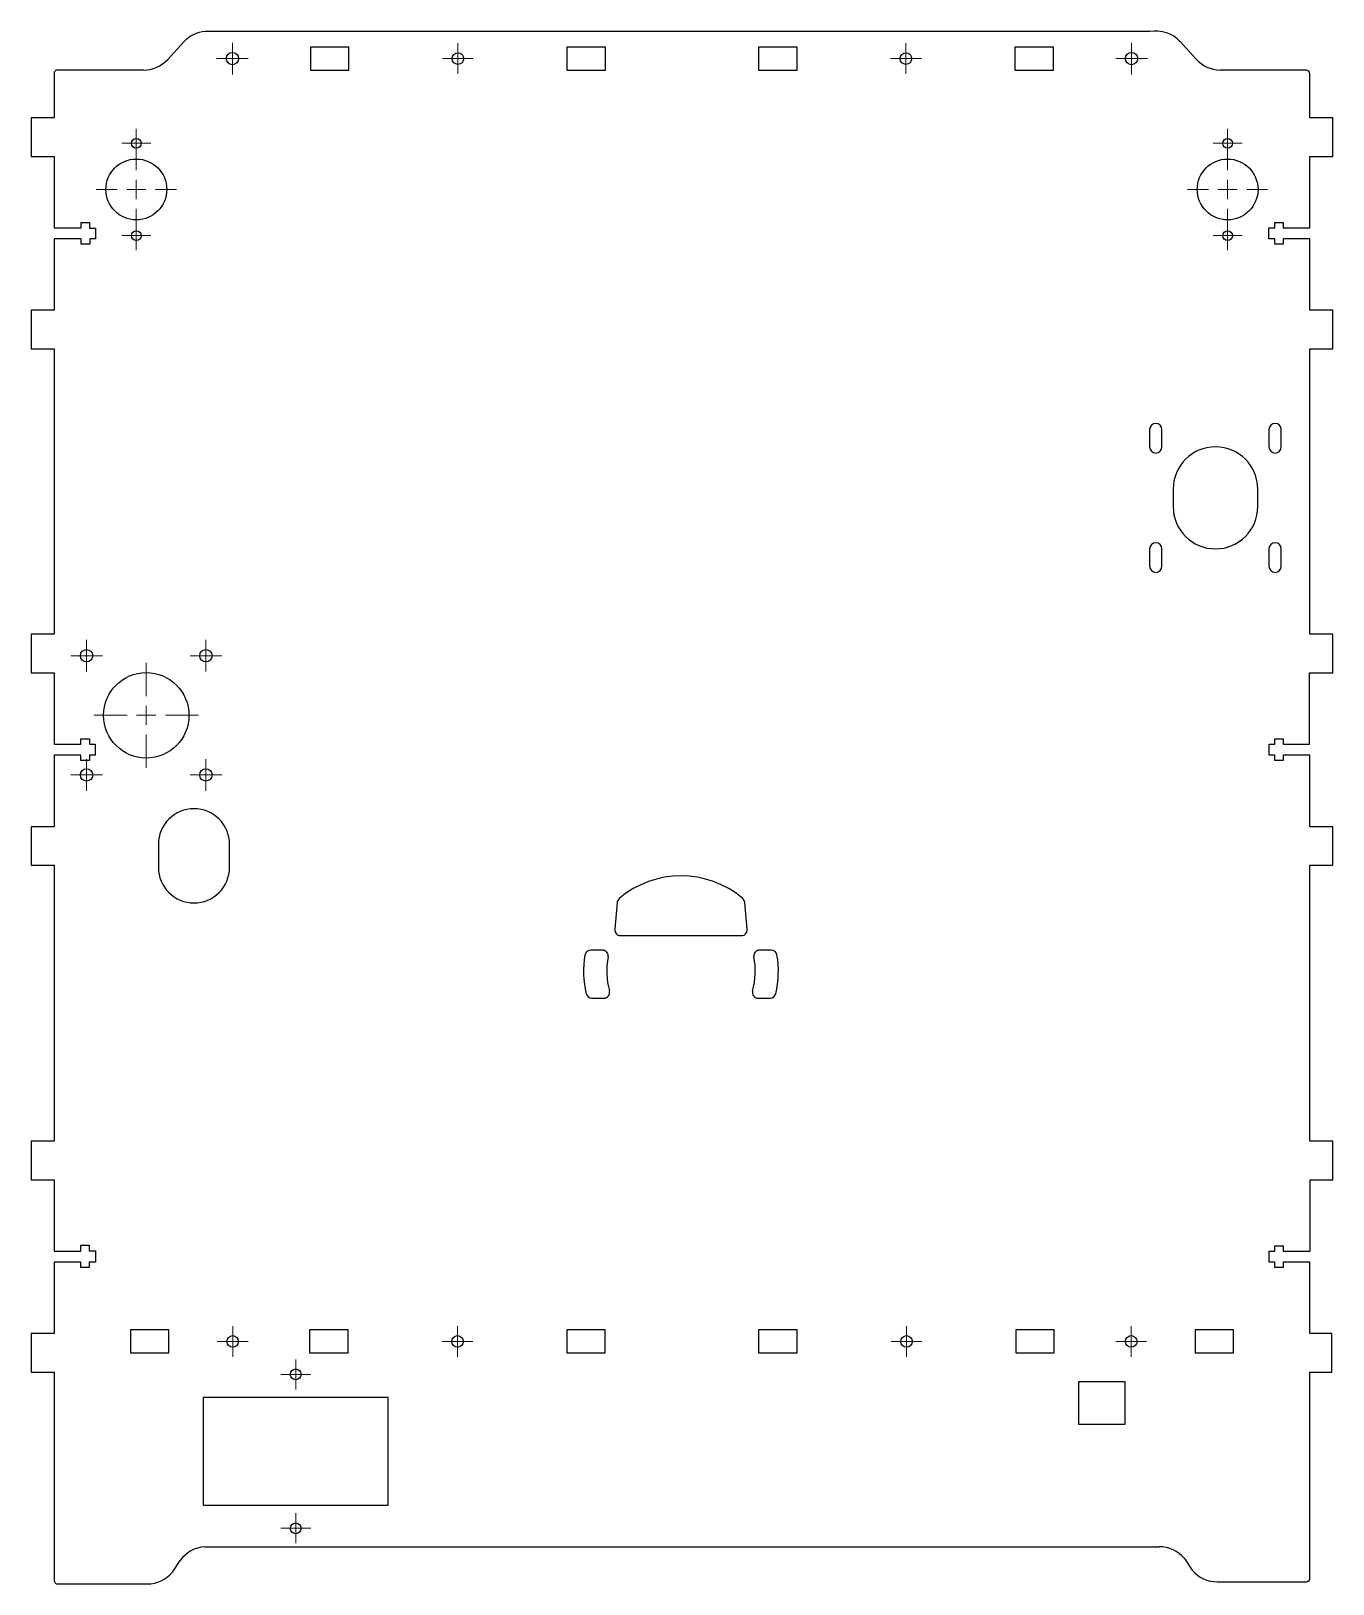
# Model space of a CAD drawing. Header units: millimetres. Extents: x 41 to 807, y -408 to 798.
# Drawn here: x 396.3 to 734.5, y 394.4 to 797.9 of the extents above; entities that cross this region are included whole.
import ezdxf

# ---------------------------------------------------------------- set-up
doc = ezdxf.new("R2010")
doc.units = ezdxf.units.MM

# ---------------------------------------------------------------- blocks, each defined once
blk = doc.blocks.new('SW_CENTERMARKSYMBOL_16')
at = {"color": 0, "linetype": 'Continuous', "lineweight": 18}
for p, q in [((0, 5), (0, 10.4)), ((-5, 0), (-10.4, 0)), ((0, 0), (-2.5, 0)), ((0, 0), (0, 2.5)), ((0, 0), (0, -2.5)), ((0, 0), (2.5, 0)), ((5, 0), (10.4, 0)), ((0, -5), (0, -10.4))]:
    blk.add_line(p, q, dxfattribs=at)
blk = doc.blocks.new('SW_CENTERMARKSYMBOL_17')
at = {"color": 0, "linetype": 'Continuous', "lineweight": 18}
for p, q in [((0, 5), (0, 10.4)), ((-5, 0), (-10.4, 0)), ((0, 0), (-2.5, 0)), ((0, 0), (0, 2.5)), ((0, 0), (0, -2.5)), ((0, 0), (2.5, 0)), ((5, 0), (10.4, 0)), ((0, -5), (0, -10.4))]:
    blk.add_line(p, q, dxfattribs=at)
blk = doc.blocks.new('SW_CENTERMARKSYMBOL_18')
at = {"color": 0, "linetype": 'Continuous', "lineweight": 18}
for p, q in [((0, 2.5), (0, 4.1)), ((-2.5, 0), (-4.1, 0)), ((0, 0), (-2.5, 0)), ((0, 0), (0, 2.5)), ((0, 0), (0, -2.5)), ((0, 0), (2.5, 0)), ((2.5, 0), (4.1, 0)), ((0, -2.5), (0, -4.1))]:
    blk.add_line(p, q, dxfattribs=at)
blk = doc.blocks.new('SW_CENTERMARKSYMBOL_19')
at = {"color": 0, "linetype": 'Continuous', "lineweight": 18}
for p, q in [((0, 2.5), (0, 4.1)), ((-2.5, 0), (-4.1, 0)), ((0, 0), (-2.5, 0)), ((0, 0), (0, 2.5)), ((0, 0), (0, -2.5)), ((0, 0), (2.5, 0)), ((2.5, 0), (4.1, 0)), ((0, -2.5), (0, -4.1))]:
    blk.add_line(p, q, dxfattribs=at)
blk = doc.blocks.new('SW_CENTERMARKSYMBOL_20')
at = {"color": 0, "linetype": 'Continuous', "lineweight": 18}
for p, q in [((-2.5, 0), (-4, 0)), ((0, 0), (-2.5, 0)), ((0, 2.5), (0, 4)), ((0, 0), (0, 2.5)), ((0, 0), (0, -2.5)), ((0, 0), (2.5, 0)), ((2.5, 0), (4, 0)), ((0, -2.5), (0, -4))]:
    blk.add_line(p, q, dxfattribs=at)
blk = doc.blocks.new('SW_CENTERMARKSYMBOL_21')
at = {"color": 0, "linetype": 'Continuous', "lineweight": 18}
for p, q in [((-2.5, 0), (-4, 0)), ((0, 0), (-2.5, 0)), ((0, 2.5), (0, 4)), ((0, 0), (0, 2.5)), ((0, 0), (0, -2.5)), ((0, 0), (2.5, 0)), ((2.5, 0), (4, 0)), ((0, -2.5), (0, -4))]:
    blk.add_line(p, q, dxfattribs=at)
blk = doc.blocks.new('SW_CENTERMARKSYMBOL_22')
at = {"color": 0, "linetype": 'Continuous', "lineweight": 18}
for p, q in [((0, 2.5), (0, 4.1)), ((-2.5, 0), (-4.1, 0)), ((0, 0), (-2.5, 0)), ((0, 0), (0, 2.5)), ((0, 0), (0, -2.5)), ((0, 0), (2.5, 0)), ((2.5, 0), (4.1, 0)), ((0, -2.5), (0, -4.1))]:
    blk.add_line(p, q, dxfattribs=at)
blk = doc.blocks.new('SW_CENTERMARKSYMBOL_23')
at = {"color": 0, "linetype": 'Continuous', "lineweight": 18}
for p, q in [((0, 2.5), (0, 4.1)), ((-2.5, 0), (-4.1, 0)), ((0, 0), (-2.5, 0)), ((0, 0), (0, 2.5)), ((0, 0), (0, -2.5)), ((0, 0), (2.5, 0)), ((2.5, 0), (4.1, 0)), ((0, -2.5), (0, -4.1))]:
    blk.add_line(p, q, dxfattribs=at)
blk = doc.blocks.new('SW_CENTERMARKSYMBOL_24')
at = {"color": 0, "linetype": 'Continuous', "lineweight": 18}
for p, q in [((0, 2.5), (0, 4.1)), ((-2.5, 0), (-4.1, 0)), ((0, 0), (-2.5, 0)), ((0, 0), (0, 2.5)), ((0, 0), (0, -2.5)), ((0, 0), (2.5, 0)), ((2.5, 0), (4.1, 0)), ((0, -2.5), (0, -4.1))]:
    blk.add_line(p, q, dxfattribs=at)
blk = doc.blocks.new('SW_CENTERMARKSYMBOL_25')
at = {"color": 0, "linetype": 'Continuous', "lineweight": 18}
for p, q in [((0, 5), (0, 13.6)), ((-5, 0), (-13.6, 0)), ((0, 0), (-2.5, 0)), ((0, 0), (0, 2.5)), ((0, 0), (0, -2.5)), ((0, 0), (2.5, 0)), ((5, 0), (13.6, 0)), ((0, -5), (0, -13.6))]:
    blk.add_line(p, q, dxfattribs=at)
blk = doc.blocks.new('SW_CENTERMARKSYMBOL_26')
at = {"color": 0, "linetype": 'Continuous', "lineweight": 18}
for p, q in [((0, 2.5), (0, 4.1)), ((-2.5, 0), (-4.1, 0)), ((0, 0), (-2.5, 0)), ((0, 0), (0, 2.5)), ((0, 0), (0, -2.5)), ((0, 0), (2.5, 0)), ((2.5, 0), (4.1, 0)), ((0, -2.5), (0, -4.1))]:
    blk.add_line(p, q, dxfattribs=at)
blk = doc.blocks.new('SW_CENTERMARKSYMBOL_27')
at = {"color": 0, "linetype": 'Continuous', "lineweight": 18}
for p, q in [((-2.5, 0), (-4, 0)), ((0, 0), (-2.5, 0)), ((0, 2.5), (0, 4)), ((0, 0), (0, 2.5)), ((0, 0), (0, -2.5)), ((0, 0), (2.5, 0)), ((2.5, 0), (4, 0)), ((0, -2.5), (0, -4))]:
    blk.add_line(p, q, dxfattribs=at)
blk = doc.blocks.new('SW_CENTERMARKSYMBOL_28')
at = {"color": 0, "linetype": 'Continuous', "lineweight": 18}
for p, q in [((-2.5, 0), (-4, 0)), ((0, 0), (-2.5, 0)), ((0, 2.5), (0, 4)), ((0, 0), (0, 2.5)), ((0, 0), (0, -2.5)), ((0, 0), (2.5, 0)), ((2.5, 0), (4, 0)), ((0, -2.5), (0, -4))]:
    blk.add_line(p, q, dxfattribs=at)
blk = doc.blocks.new('SW_CENTERMARKSYMBOL_29')
at = {"color": 0, "linetype": 'Continuous', "lineweight": 18}
for p, q in [((-2.5, 0), (-4, 0)), ((0, 0), (-2.5, 0)), ((0, 2.5), (0, 4)), ((0, 0), (0, 2.5)), ((0, 0), (0, -2.5)), ((0, 0), (2.5, 0)), ((2.5, 0), (4, 0)), ((0, -2.5), (0, -4))]:
    blk.add_line(p, q, dxfattribs=at)
blk = doc.blocks.new('SW_CENTERMARKSYMBOL_30')
at = {"color": 0, "linetype": 'Continuous', "lineweight": 18}
for p, q in [((-2.5, 0), (-4, 0)), ((0, 0), (-2.5, 0)), ((0, 2.5), (0, 4)), ((0, 0), (0, 2.5)), ((0, 0), (0, -2.5)), ((0, 0), (2.5, 0)), ((2.5, 0), (4, 0)), ((0, -2.5), (0, -4))]:
    blk.add_line(p, q, dxfattribs=at)
blk = doc.blocks.new('SW_CENTERMARKSYMBOL_31')
at = {"color": 0, "linetype": 'Continuous', "lineweight": 18}
for p, q in [((-2.5, 0), (-3.9, 0)), ((0, 0), (-2.5, 0)), ((0, 2.5), (0, 3.9)), ((0, 0), (0, 2.5)), ((0, 0), (0, -2.5)), ((0, 0), (2.5, 0)), ((2.5, 0), (3.9, 0)), ((0, -2.5), (0, -3.9))]:
    blk.add_line(p, q, dxfattribs=at)
blk = doc.blocks.new('SW_CENTERMARKSYMBOL_32')
at = {"color": 0, "linetype": 'Continuous', "lineweight": 18}
for p, q in [((-2.5, 0), (-3.9, 0)), ((0, 0), (-2.5, 0)), ((0, 2.5), (0, 3.9)), ((0, 0), (0, 2.5)), ((0, 0), (0, -2.5)), ((0, 0), (2.5, 0)), ((2.5, 0), (3.9, 0)), ((0, -2.5), (0, -3.9))]:
    blk.add_line(p, q, dxfattribs=at)
blk = doc.blocks.new('SW_CENTERMARKSYMBOL_33')
at = {"color": 0, "linetype": 'Continuous', "lineweight": 18}
for p, q in [((-2.5, 0), (-3.75, 0)), ((0, 0), (-2.5, 0)), ((0, 2.5), (0, 3.75)), ((0, 0), (0, 2.5)), ((0, 0), (0, -2.5)), ((0, 0), (2.5, 0)), ((2.5, 0), (3.75, 0)), ((0, -2.5), (0, -3.75))]:
    blk.add_line(p, q, dxfattribs=at)
blk = doc.blocks.new('SW_CENTERMARKSYMBOL_34')
at = {"color": 0, "linetype": 'Continuous', "lineweight": 18}
for p, q in [((-2.5, 0), (-3.75, 0)), ((0, 0), (-2.5, 0)), ((0, 2.5), (0, 3.75)), ((0, 0), (0, 2.5)), ((0, 0), (0, -2.5)), ((0, 0), (2.5, 0)), ((2.5, 0), (3.75, 0)), ((0, -2.5), (0, -3.75))]:
    blk.add_line(p, q, dxfattribs=at)
blk = doc.blocks.new('SW_CENTERMARKSYMBOL_35')
at = {"color": 0, "linetype": 'Continuous', "lineweight": 18}
for p, q in [((-2.5, 0), (-3.75, 0)), ((0, 0), (-2.5, 0)), ((0, 2.5), (0, 3.75)), ((0, 0), (0, 2.5)), ((0, 0), (0, -2.5)), ((0, 0), (2.5, 0)), ((2.5, 0), (3.75, 0)), ((0, -2.5), (0, -3.75))]:
    blk.add_line(p, q, dxfattribs=at)
blk = doc.blocks.new('SW_CENTERMARKSYMBOL_36')
at = {"color": 0, "linetype": 'Continuous', "lineweight": 18}
for p, q in [((-2.5, 0), (-3.75, 0)), ((0, 0), (-2.5, 0)), ((0, 2.5), (0, 3.75)), ((0, 0), (0, 2.5)), ((0, 0), (0, -2.5)), ((0, 0), (2.5, 0)), ((2.5, 0), (3.75, 0)), ((0, -2.5), (0, -3.75))]:
    blk.add_line(p, q, dxfattribs=at)

msp = doc.modelspace()

# ---------------------------------------------------------------- linework, layer by layer
at = {"color": 7, "linetype": 'Continuous', "lineweight": 25}
for p, q in [((435.92, 794.98), (431.83, 790.5)), ((687, 797.72), (441.57, 797.72)), ((698.97, 790.64), (694.87, 795.12)), ((478.93, 793.72), (468.93, 793.72)), ((468.93, 793.72), (468.93, 787.72)), ((478.93, 787.72), (478.93, 793.72)), ((535.53, 793.72), (535.53, 787.72)), ((545.53, 793.72), (535.53, 793.72)), ((545.53, 787.72), (545.53, 793.72)), ((585.33, 793.72), (585.33, 787.72)), ((595.33, 793.72), (585.33, 793.72)), ((595.33, 787.72), (595.33, 793.72)), ((651.93, 793.72), (651.93, 787.72)), ((661.93, 793.72), (651.93, 793.72)), ((661.93, 787.72), (661.93, 793.72)), ((425.56, 787.72), (403.1, 787.72)), ((468.93, 787.72), (478.93, 787.72)), ((535.53, 787.72), (545.53, 787.72)), ((585.33, 787.72), (595.33, 787.72)), ((651.93, 787.72), (661.93, 787.72)), ((727.61, 787.72), (705.24, 787.72)), ((728.53, 775.32), (728.53, 786.8)), ((402.33, 786.54), (402.33, 775.32)), ((396.33, 775.32), (396.33, 765.32)), ((402.33, 775.32), (396.33, 775.32)), ((734.53, 775.32), (728.53, 775.32)), ((734.53, 765.32), (734.53, 775.32)), ((396.33, 765.32), (402.33, 765.32)), ((402.33, 765.32), (402.33, 746.72)), ((728.53, 765.32), (734.53, 765.32)), ((728.53, 746.72), (728.53, 765.32)), ((402.33, 746.72), (409.35, 746.72)), ((409.35, 748.12), (411.55, 748.12)), ((409.35, 746.72), (409.35, 748.12)), ((411.55, 748.12), (411.55, 746.7)), ((411.55, 746.7), (413.06, 746.7)), ((413.06, 746.7), (413.06, 743.9)), ((717.92, 746.72), (719.42, 746.72)), ((717.92, 743.92), (717.92, 746.72)), ((719.42, 748.12), (721.62, 748.12)), ((719.42, 746.72), (719.42, 748.12)), ((721.62, 748.12), (721.62, 746.72)), ((721.62, 746.72), (728.53, 746.72)), ((402.33, 743.92), (402.33, 725.32)), ((409.38, 743.92), (402.33, 743.92)), ((409.38, 742.52), (409.38, 743.92)), ((411.58, 742.52), (409.38, 742.52)), ((411.58, 743.9), (411.58, 742.52)), ((413.06, 743.9), (411.58, 743.9)), ((719.42, 743.92), (717.92, 743.92)), ((719.42, 742.52), (719.42, 743.92)), ((721.62, 742.52), (719.42, 742.52)), ((721.62, 743.92), (721.62, 742.52)), ((728.53, 743.92), (721.62, 743.92)), ((728.53, 725.32), (728.53, 743.92)), ((396.33, 725.32), (396.33, 715.32)), ((402.33, 725.32), (396.33, 725.32)), ((734.51, 725.32), (728.53, 725.32)), ((734.51, 715.32), (734.51, 725.32)), ((396.33, 715.32), (402.33, 715.32)), ((402.33, 715.32), (402.33, 641.16)), ((728.51, 715.32), (734.51, 715.32)), ((728.51, 641.16), (728.51, 715.32)), ((686.93, 694.34), (686.93, 689.84)), ((690.13, 689.84), (690.13, 694.34)), ((717.93, 694.34), (717.93, 689.84)), ((721.13, 689.84), (721.13, 694.34)), ((693.03, 678.84), (693.03, 674.34)), ((715.03, 674.34), (715.03, 678.84)), ((686.93, 663.34), (686.93, 658.84)), ((690.13, 658.84), (690.13, 663.34)), ((717.93, 663.34), (717.93, 658.84)), ((721.13, 658.84), (721.13, 663.34)), ((396.33, 641.16), (396.33, 631.16)), ((402.33, 641.16), (396.33, 641.16)), ((734.51, 641.16), (728.51, 641.16)), ((734.51, 631.16), (734.51, 641.16)), ((396.33, 631.16), (402.33, 631.16)), ((402.33, 631.16), (402.33, 612.56)), ((728.5, 631.16), (734.51, 631.16)), ((728.5, 612.56), (728.5, 631.16)), ((409.28, 613.96), (411.48, 613.96)), ((409.28, 613.94), (409.28, 613.96)), ((409.28, 612.56), (409.28, 613.94)), ((411.48, 613.96), (411.48, 613.94)), ((411.48, 613.94), (411.48, 612.56)), ((719.44, 613.96), (721.64, 613.96)), ((719.44, 612.59), (719.44, 613.96)), ((721.64, 613.96), (721.64, 612.56)), ((402.33, 612.56), (409.28, 612.56)), ((402.33, 609.76), (402.33, 591.16)), ((409.28, 609.76), (402.33, 609.76)), ((409.28, 608.34), (409.28, 609.76)), ((411.48, 612.56), (412.98, 612.56)), ((411.48, 609.74), (411.48, 609.71)), ((412.98, 609.74), (411.48, 609.74)), ((411.48, 609.71), (411.48, 608.34)), ((412.98, 612.56), (412.98, 612.53)), ((412.98, 612.53), (412.98, 609.74)), ((717.94, 612.56), (719.44, 612.56)), ((717.94, 609.79), (717.94, 612.56)), ((717.94, 609.76), (717.94, 609.79)), ((719.44, 609.76), (717.94, 609.76)), ((719.44, 612.56), (719.44, 612.59)), ((719.44, 608.39), (719.44, 609.76)), ((721.64, 612.56), (728.5, 612.56)), ((721.64, 609.76), (721.64, 608.39)), ((728.55, 609.76), (721.64, 609.76)), ((728.55, 591.16), (728.55, 609.76)), ((411.48, 608.34), (409.28, 608.34)), ((719.44, 608.36), (719.44, 608.39)), ((721.64, 608.36), (719.44, 608.36)), ((721.64, 608.39), (721.64, 608.36)), ((396.33, 591.16), (396.33, 581.16)), ((402.33, 591.16), (396.33, 591.16)), ((734.55, 591.16), (728.55, 591.16)), ((734.55, 581.16), (734.55, 591.16)), ((429.41, 586.59), (429.41, 580.59)), ((447.91, 580.59), (447.91, 586.59)), ((396.33, 581.16), (402.33, 581.16)), ((402.33, 581.16), (402.33, 509.43)), ((728.55, 581.16), (734.55, 581.16)), ((728.55, 509.43), (728.55, 581.16)), ((548.58, 571.46), (547.97, 564.52)), ((582.38, 564.52), (581.77, 571.46)), ((549.47, 562.89), (580.89, 562.89)), ((544.77, 559.09), (541.72, 559.09)), ((588.64, 559.09), (585.59, 559.09)), ((542.03, 546.59), (545.12, 546.59)), ((585.23, 546.59), (588.33, 546.59)), ((396.33, 509.43), (396.33, 499.43)), ((402.33, 509.43), (396.33, 509.43)), ((734.55, 509.43), (728.55, 509.43)), ((734.55, 499.43), (734.55, 509.43)), ((396.33, 499.43), (402.33, 499.43)), ((402.33, 499.43), (402.33, 480.85)), ((728.64, 499.43), (734.55, 499.43)), ((728.64, 480.85), (728.64, 499.43)), ((402.33, 480.85), (409.28, 480.85)), ((409.28, 482.39), (411.44, 482.39)), ((409.28, 480.85), (409.28, 482.39)), ((411.44, 482.39), (411.44, 481)), ((411.44, 481), (413.09, 481)), ((413.09, 481), (413.09, 478.01)), ((717.94, 480.85), (719.44, 480.85)), ((717.94, 478.05), (717.94, 480.85)), ((719.43, 482.25), (721.64, 482.25)), ((719.44, 480.85), (719.43, 482.25)), ((721.64, 482.25), (721.64, 480.85)), ((721.64, 480.85), (728.64, 480.85)), ((402.33, 478.05), (402.33, 459.44)), ((409.25, 478.05), (402.33, 478.05)), ((409.25, 476.61), (409.25, 478.05)), ((411.44, 476.61), (409.25, 476.61)), ((411.43, 478.01), (411.44, 476.61)), ((413.09, 478.01), (411.43, 478.01)), ((719.44, 478.05), (717.94, 478.05)), ((719.44, 476.65), (719.44, 478.05)), ((721.64, 476.65), (719.44, 476.65)), ((721.64, 478.05), (721.64, 476.65)), ((728.53, 478.05), (721.64, 478.05)), ((728.53, 459.44), (728.53, 478.05)), ((422.13, 460.42), (422.13, 454.42)), ((432.13, 460.42), (422.13, 460.42)), ((432.13, 454.42), (432.13, 460.42)), ((468.71, 460.42), (468.71, 454.42)), ((478.71, 460.42), (468.71, 460.42)), ((478.71, 454.42), (478.71, 460.42)), ((545.51, 460.42), (535.51, 460.42)), ((535.51, 460.42), (535.51, 454.42)), ((545.51, 454.42), (545.51, 460.42)), ((585.35, 460.42), (585.35, 454.42)), ((595.35, 460.42), (585.35, 460.42)), ((595.35, 454.42), (595.35, 460.42)), ((652.15, 460.42), (652.15, 454.42)), ((662.15, 460.42), (652.15, 460.42)), ((662.15, 454.42), (662.15, 460.42)), ((708.73, 460.42), (698.73, 460.42)), ((698.73, 460.42), (698.73, 454.42)), ((708.73, 454.42), (708.73, 460.42)), ((396.34, 459.44), (396.34, 449.44)), ((402.33, 459.44), (396.34, 459.44)), ((734.25, 459.44), (728.53, 459.44)), ((734.25, 449.44), (734.25, 459.44)), ((422.13, 454.42), (432.13, 454.42)), ((468.71, 454.42), (478.71, 454.42)), ((535.51, 454.42), (545.51, 454.42)), ((585.35, 454.42), (595.35, 454.42)), ((652.15, 454.42), (662.15, 454.42)), ((698.73, 454.42), (708.73, 454.42)), ((396.34, 449.44), (402.33, 449.44)), ((402.33, 449.44), (402.33, 395.49)), ((728.53, 449.44), (734.25, 449.44)), ((728.53, 395.59), (728.53, 449.44)), ((680.53, 446.96), (668.43, 446.96)), ((668.43, 446.96), (668.43, 435.96)), ((680.53, 435.96), (680.53, 446.96)), ((489.08, 442.87), (441.08, 442.87)), ((441.08, 442.87), (441.08, 414.87)), ((489.08, 414.87), (489.08, 442.87)), ((668.43, 435.96), (680.53, 435.96)), ((441.08, 414.87), (489.08, 414.87)), ((441.47, 404.07), (689.44, 404.07)), ((433.05, 397.48), (435.1, 400.5)), ((695.95, 401.04), (698.01, 398.02)), ((403.41, 394.42), (426.54, 394.42)), ((704.44, 394.96), (727.44, 394.96))]:
    msp.add_line(p, q, dxfattribs=at)
for centre, radius in [((448.63, 790.72), 1.6), ((507.23, 790.72), 1.5), ((623.63, 790.72), 1.5), ((682.23, 790.72), 1.6), ((423.68, 768.72), 1.25), ((707.18, 768.72), 1.25), ((423.68, 756.72), 7.9), ((707.18, 756.72), 7.9), ((423.68, 744.72), 1.25), ((707.18, 744.72), 1.25), ((410.76, 635.59), 1.6), ((441.76, 635.59), 1.6), ((426.26, 620.09), 11.1), ((410.76, 604.59), 1.6), ((441.76, 604.59), 1.6), ((448.71, 457.42), 1.5), ((507.11, 457.42), 1.5), ((623.75, 457.42), 1.5), ((682.15, 457.42), 1.5), ((465.08, 448.87), 1.4), ((465.08, 408.87), 1.4)]:
    msp.add_circle(centre, radius, dxfattribs=at)
for centre, radius, start, end in [((442.2, 789.25), 8.5, 94.1962, 137.5682), ((688.6, 789.37), 8.5, 42.4954, 100.8133), ((403.21, 786.81), 0.916, 96.8973, 197.0256), ((425.54, 796.23), 8.5, 270.1241, 317.6784), ((705.4, 796.27), 8.54, 221.1753, 268.9283), ((727.61, 786.8), 0.92, 0, 90), ((688.53, 694.34), 1.6, 0, 180), ((719.53, 694.34), 1.6, 0, 180), ((688.53, 689.84), 1.6, 180, 0), ((704.03, 678.84), 11, 0, 180), ((719.53, 689.84), 1.6, 180, 0), ((704.03, 674.34), 11, 180, 0), ((688.53, 663.34), 1.6, 0, 180), ((719.53, 663.34), 1.6, 0, 180), ((688.53, 658.84), 1.6, 180, 0), ((719.53, 658.84), 1.6, 180, 0), ((438.66, 586.59), 9.25, 0, 180), ((438.66, 580.59), 9.25, 180, 0), ((565.18, 553.59), 24.8, 49.5912, 130.4088), ((550.08, 571.33), 1.5, 130.4088, 175), ((580.28, 571.33), 1.5, 5, 49.5912), ((549.47, 564.39), 1.5, 175, 270), ((580.89, 564.39), 1.5, 270, 5), ((565.18, 553.59), 25.3, 170.3231, 193.3634), ((541.72, 557.59), 1.5, 90, 170.3231), ((544.77, 557.59), 1.5, 348.9106, 90), ((565.18, 553.59), 19.3, 168.9106, 195.3354), ((565.18, 553.59), 19.3, 344.6646, 11.0894), ((585.59, 557.59), 1.5, 90, 191.0894), ((588.64, 557.59), 1.5, 9.6769, 90), ((565.18, 553.59), 25.3, 346.6366, 9.6769), ((542.03, 548.09), 1.5, 193.3634, 270), ((545.12, 548.09), 1.5, 270, 15.3354), ((585.23, 548.09), 1.5, 164.6646, 270), ((588.33, 548.09), 1.5, 270, 346.6366), ((442.04, 395.59), 8.5, 93.8417, 144.7568), ((689.44, 395.57), 8.5, 40, 90), ((403.29, 395.37), 0.958, 173.1588, 277.6194), ((426.52, 402.93), 8.5, 270.1333, 320.1422), ((704.52, 403.41), 8.45, 219.6461, 269.4741), ((727.53, 396.06), 1.1, 265.2049, 335.0918)]:
    msp.add_arc(centre, radius, start, end, dxfattribs=at)

# ---------------------------------------------------------------- block references
at = {"color": 7, "linetype": 'Continuous', "lineweight": 18}
for name, p in [('SW_CENTERMARKSYMBOL_18', (448.63, 790.72)), ('SW_CENTERMARKSYMBOL_19', (682.23, 790.72)), ('SW_CENTERMARKSYMBOL_21', (507.23, 790.72)), ('SW_CENTERMARKSYMBOL_20', (623.63, 790.72)), ('SW_CENTERMARKSYMBOL_35', (423.68, 768.72)), ('SW_CENTERMARKSYMBOL_33', (707.18, 768.72)), ('SW_CENTERMARKSYMBOL_16', (423.68, 756.72)), ('SW_CENTERMARKSYMBOL_17', (707.18, 756.72)), ('SW_CENTERMARKSYMBOL_36', (423.68, 744.72)), ('SW_CENTERMARKSYMBOL_34', (707.18, 744.72)), ('SW_CENTERMARKSYMBOL_22', (410.76, 635.59)), ('SW_CENTERMARKSYMBOL_26', (441.76, 635.59)), ('SW_CENTERMARKSYMBOL_25', (426.26, 620.09)), ('SW_CENTERMARKSYMBOL_24', (410.76, 604.59)), ('SW_CENTERMARKSYMBOL_23', (441.76, 604.59)), ('SW_CENTERMARKSYMBOL_30', (448.71, 457.42)), ('SW_CENTERMARKSYMBOL_29', (507.11, 457.42)), ('SW_CENTERMARKSYMBOL_28', (623.75, 457.42)), ('SW_CENTERMARKSYMBOL_27', (682.15, 457.42)), ('SW_CENTERMARKSYMBOL_32', (465.08, 448.87)), ('SW_CENTERMARKSYMBOL_31', (465.08, 408.87))]:
    msp.add_blockref(name, p, dxfattribs=at)

doc.saveas('drawing.dxf')
